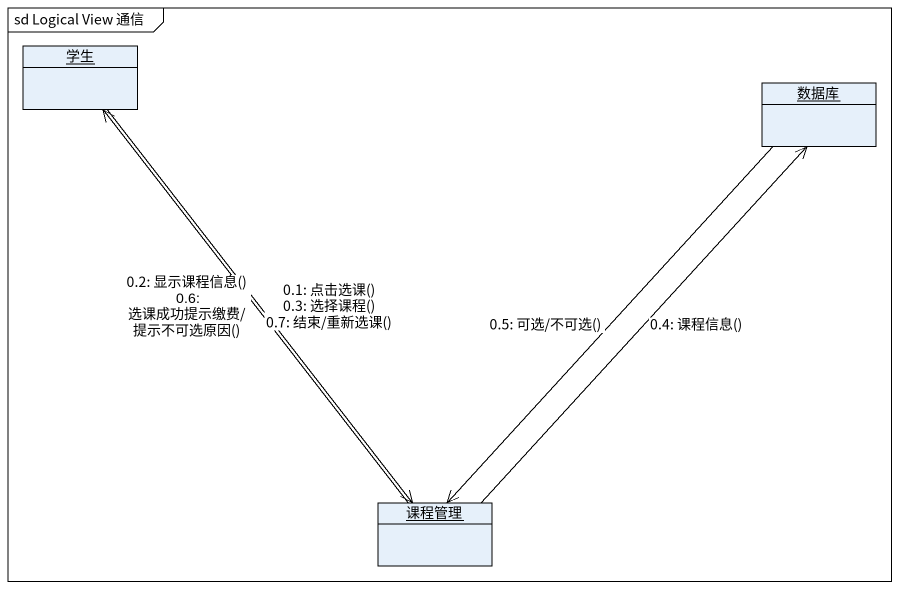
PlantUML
@startuml
mainframe sd Logical View 通信
hide circle
hide empty members
object 学生
object 数据库
object 课程管理
学生 --> 课程管理 : 0.1: 点击选课()\n0.3: 选择课程()\n0.7: 结束/重新选课()
课程管理 -up-> 学生 : 0.2: 显示课程信息()\n0.6: 选课成功提示缴费/提示不可选原因()
课程管理 -up-> 数据库 : 0.4: 课程信息()
数据库 --> 课程管理 : 0.5: 可选/不可选()
@enduml
